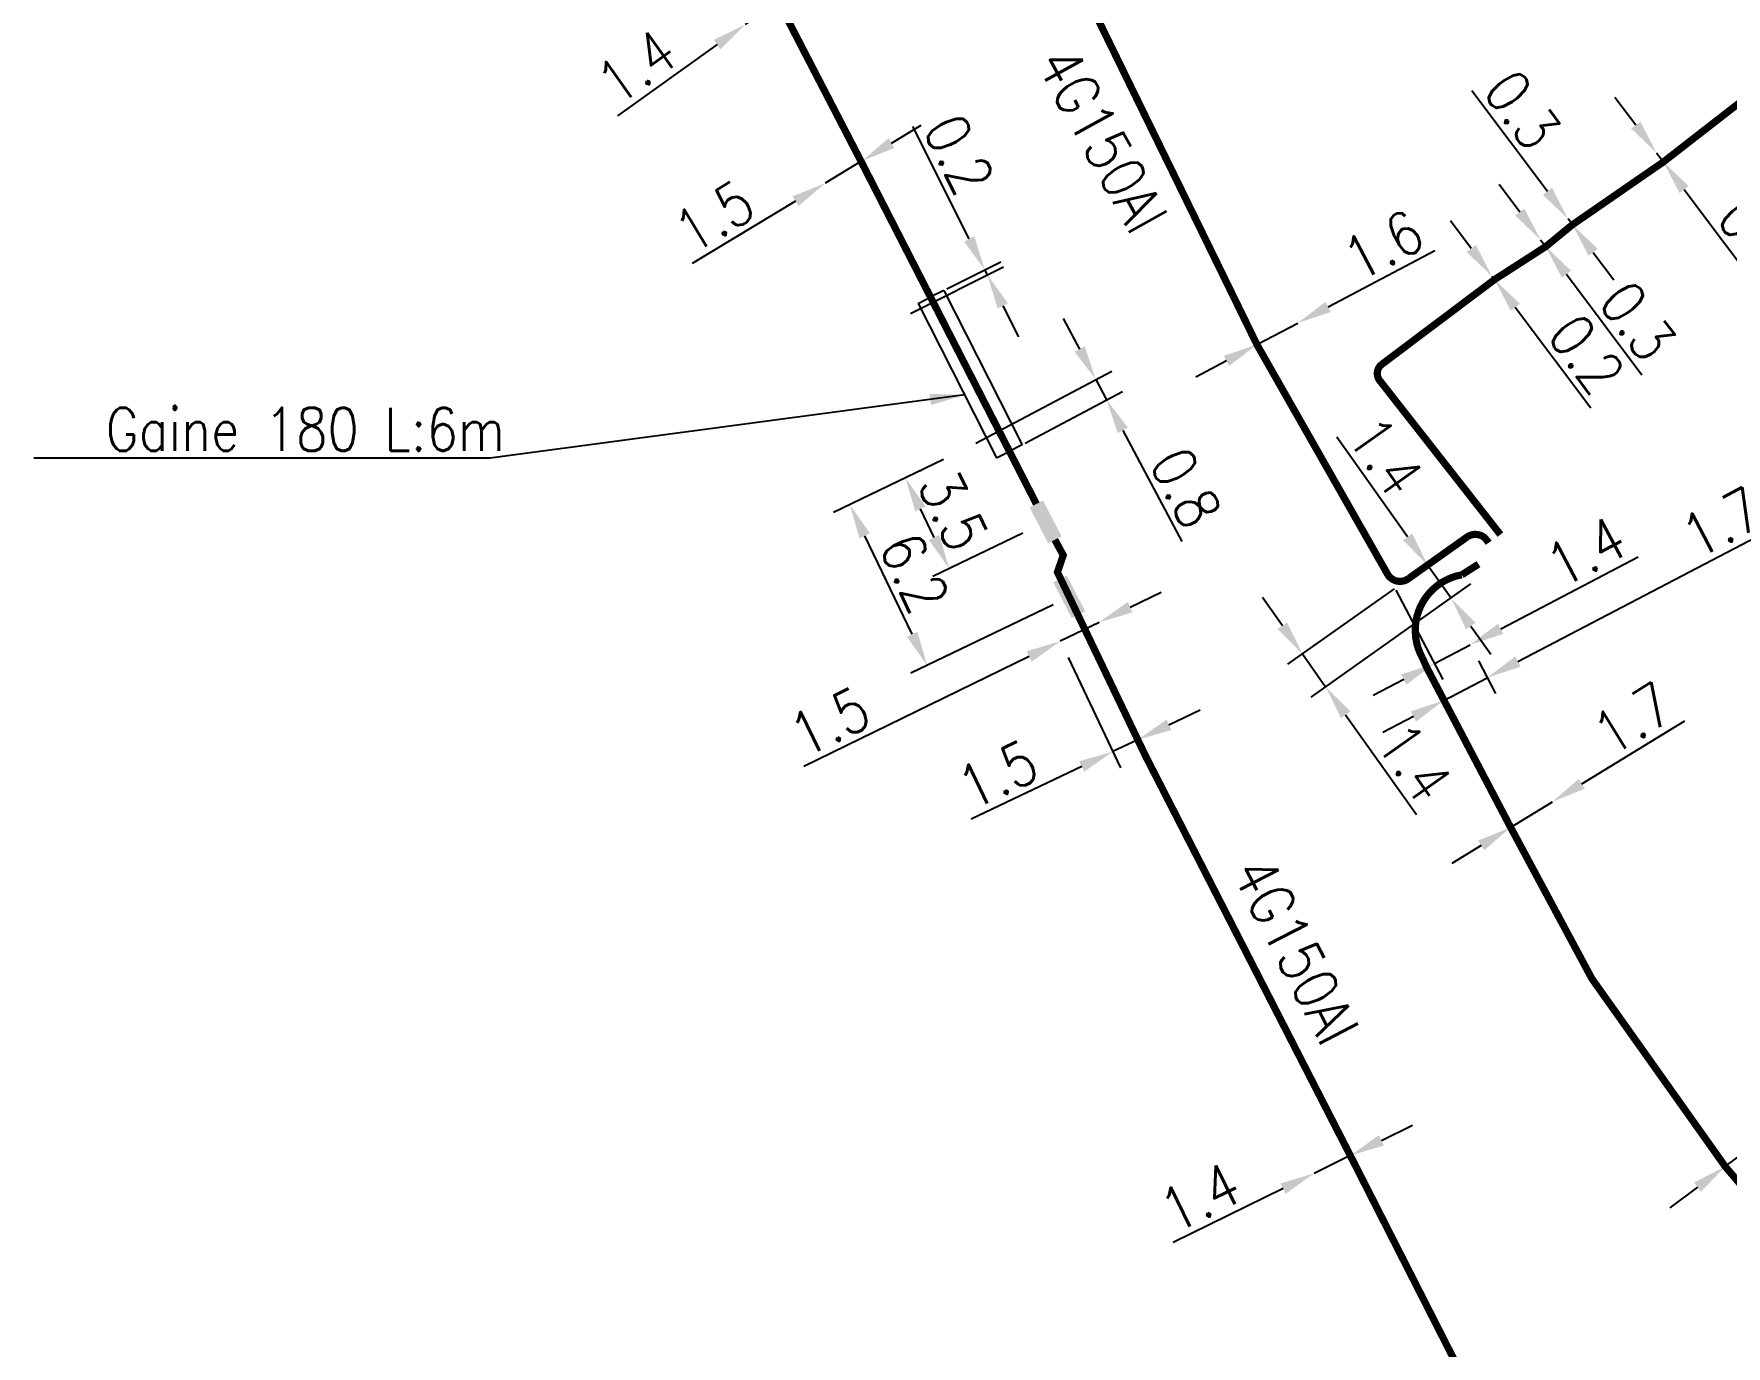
# Model space of a CAD drawing. Header units: millimetres. Extents: x 80000 to 81010, y 144000 to 145002.
# Drawn here: x 80552.3 to 80611.1, y 144571 to 144616.6 of the extents above; entities that cross this region are included whole.
import ezdxf
from ezdxf.enums import TextEntityAlignment as Align

# ---------------------------------------------------------------- set-up
doc = ezdxf.new("R2010")
doc.units = ezdxf.units.MM
doc.header["$PDMODE"] = 34
doc.linetypes.add('B_ST_AL', pattern=[2000, 1000, 1000])
doc.linetypes.add('B_ST_CU', pattern=[2000, 1000, 1000])
doc.layers.get('0').update_dxf_attribs({"linetype": 'CONTINUOUS'})
doc.layers.get('Defpoints').update_dxf_attribs({"linetype": 'CONTINUOUS'})
for name, color, linetype in [('B_100', 3, 'CONTINUOUS'), ('B_300', 7, 'CONTINUOUS'), ('B_400', 7, 'CONTINUOUS')]:
    doc.layers.add(name, color=color, linetype=linetype)
doc.styles.add('M_ROMANS', font='ROMANS.shx', dxfattribs={"width": 0.75})
doc.styles.get("Standard").update_dxf_attribs({"font": 'romans.shx', "width": 0.85})
doc.dimstyles.get("Standard").update_dxf_attribs({"dimtxt": 1.5, "dimasz": 1.2, "dimexe": 0.625, "dimexo": 0.625, "dimgap": 0.25, "dimtad": 1, "dimdec": 1, "dimzin": 0, "dimdsep": 46, "dimtxsty": 'Standard', "dimcen": -0.5, "dimadec": 0, "dimazin": 0, "dimtfac": 1, "dimtdec": 1, "dimtmove": 0, "dimatfit": 3, "dimfxl": 0, "dimtolj": 1, "dimtzin": 0, "dimarcsym": 0})

# ---------------------------------------------------------------- blocks, each defined once
blk = doc.blocks.new('*D563')
at = {"layer": 'B_100', "color": 0, "linetype": 'Continuous', "lineweight": -2, "transparency": 16777216}
for p, q in [((80607.952, 144613.454), (80607.231, 144614.414)), ((80608.672, 144612.494), (80608.912, 144612.174)), ((80608.172, 144612.119), (80608.172, 144612.119)), ((80608.412, 144611.799), (80608.412, 144611.799)), ((80609.632, 144611.215), (80612.293, 144607.67))]:
    blk.add_line(p, q, dxfattribs=at)
at = {"layer": 'B_100', "color": 0, "linetype": 'Continuous', "transparency": 16777216}
for points in [[(80608.112, 144613.574), (80607.792, 144613.334), (80608.672, 144612.494)], [(80609.792, 144611.335), (80609.472, 144611.095), (80608.912, 144612.174)]]:
    blk.add_solid(points, dxfattribs=at)
at = {"layer": 'Defpoints', "color": 0, "linetype": 'Continuous', "transparency": 16777216}
for p in [(80608.672, 144612.494), (80608.912, 144612.174), (80608.912, 144612.174)]:
    blk.add_point(p, dxfattribs=at)
at = {"layer": 'B_100', "color": 0, "linetype": 'Continuous', "transparency": 16777216, "insert": (80612.123, 144609.563), "char_height": 1.5, "attachment_point": 5, "rotation": 306.88754}
blk.add_mtext('\\A1;0.4', dxfattribs=at)
blk = doc.blocks.new('*D564')
at = {"layer": 'B_100', "color": 0, "linetype": 'Continuous', "lineweight": -2, "transparency": 16777216}
for p, q in [((80604.884, 144611.152), (80602.26, 144614.648)), ((80605.754, 144609.992), (80605.604, 144610.192)), ((80606.475, 144609.032), (80607.195, 144608.073))]:
    blk.add_line(p, q, dxfattribs=at)
at = {"layer": 'B_100', "color": 0, "linetype": 'Continuous', "transparency": 16777216}
for points in [[(80605.044, 144611.272), (80604.724, 144611.032), (80605.604, 144610.192)], [(80606.635, 144609.152), (80606.315, 144608.912), (80605.754, 144609.992)]]:
    blk.add_solid(points, dxfattribs=at)
at = {"layer": 'Defpoints', "color": 0, "linetype": 'Continuous', "transparency": 16777216}
for p in [(80605.604, 144610.192), (80605.604, 144610.192), (80605.754, 144609.992)]:
    blk.add_point(p, dxfattribs=at)
at = {"layer": 'B_100', "color": 0, "linetype": 'Continuous', "transparency": 16777216, "insert": (80604.012, 144613.98), "char_height": 1.5, "attachment_point": 5, "rotation": 306.88754}
blk.add_mtext('\\A1;0.3', dxfattribs=at)
blk = doc.blocks.new('*D565')
at = {"layer": 'B_100', "color": 0, "linetype": 'Continuous', "lineweight": -2, "transparency": 16777216}
for p, q in [((80602.237, 144609.165), (80601.517, 144610.125)), ((80602.957, 144608.206), (80603.047, 144608.086)), ((80603.768, 144607.126), (80606.392, 144603.63))]:
    blk.add_line(p, q, dxfattribs=at)
at = {"layer": 'B_100', "color": 0, "linetype": 'Continuous', "transparency": 16777216}
for points in [[(80602.397, 144609.286), (80602.077, 144609.045), (80602.957, 144608.206)], [(80603.928, 144607.246), (80603.608, 144607.006), (80603.047, 144608.086)]]:
    blk.add_solid(points, dxfattribs=at)
at = {"layer": 'Defpoints', "color": 0, "linetype": 'Continuous', "transparency": 16777216}
for p in [(80602.957, 144608.206), (80603.047, 144608.086), (80603.047, 144608.086)]:
    blk.add_point(p, dxfattribs=at)
at = {"layer": 'B_100', "color": 0, "linetype": 'Continuous', "transparency": 16777216, "insert": (80606.24, 144605.498), "char_height": 1.5, "attachment_point": 5, "rotation": 306.88754}
blk.add_mtext('\\A1;0.2', dxfattribs=at)
blk = doc.blocks.new('*D566')
at = {"layer": 'B_100', "color": 0, "linetype": 'Continuous', "lineweight": -2, "transparency": 16777216}
for p, q in [((80603.924, 144610.432), (80603.204, 144611.391)), ((80604.645, 144609.472), (80604.825, 144609.232)), ((80605.545, 144608.272), (80608.169, 144604.776))]:
    blk.add_line(p, q, dxfattribs=at)
at = {"layer": 'B_100', "color": 0, "linetype": 'Continuous', "transparency": 16777216}
for points in [[(80604.084, 144610.552), (80603.764, 144610.312), (80604.645, 144609.472)], [(80605.705, 144608.392), (80605.385, 144608.152), (80604.825, 144609.232)]]:
    blk.add_solid(points, dxfattribs=at)
at = {"layer": 'Defpoints', "color": 0, "linetype": 'Continuous', "transparency": 16777216}
for p in [(80604.645, 144609.472), (80604.825, 144609.232), (80604.825, 144609.232)]:
    blk.add_point(p, dxfattribs=at)
at = {"layer": 'B_100', "color": 0, "linetype": 'Continuous', "transparency": 16777216, "insert": (80608.017, 144606.644), "char_height": 1.5, "attachment_point": 5, "rotation": 306.88754}
blk.add_mtext('\\A1;0.3', dxfattribs=at)
blk = doc.blocks.new('B_300_03')
at = {"color": 0, "linetype": 'Continuous'}
blk.add_solid([(-1, 0.75), (-1, 0), (1, 0.75), (1, 0)], dxfattribs=at)
at = {"color": 0, "linetype": 'Continuous', "style": 'M_ROMANS', "width": 0.75, "flags": 3}
for tag, p in [('DEF_LEG', (0, -4.25)), ('DEF_COUP', (0, -6.75)), ('DEF_TYPE', (0, -9.25))]:
    blk.add_attdef(tag, text='', height=1.2, dxfattribs=at).set_placement(p, align=Align.MIDDLE)
blk = doc.blocks.new('*D1200')
at = {"layer": 'B_400', "color": 0, "linetype": 'Continuous', "lineweight": -2, "transparency": 16777216}
for p, q in [((80588.637, 144605.674), (80588.075, 144606.734)), ((80585.024, 144602.402), (80589.751, 144604.906)), ((80586.742, 144602.407), (80590.125, 144604.199)), ((80589.198, 144604.613), (80589.573, 144603.907)), ((80590.135, 144602.846), (80592.181, 144598.983))]:
    blk.add_line(p, q, dxfattribs=at)
at = {"layer": 'B_400', "color": 0, "linetype": 'Continuous', "transparency": 16777216}
for points in [[(80588.813, 144605.767), (80588.46, 144605.58), (80589.198, 144604.613)], [(80590.312, 144602.94), (80589.958, 144602.753), (80589.573, 144603.907)]]:
    blk.add_solid(points, dxfattribs=at)
at = {"layer": 'Defpoints', "color": 0, "linetype": 'Continuous', "transparency": 16777216}
for p in [(80589.573, 144603.907), (80584.471, 144602.109), (80586.19, 144602.114)]:
    blk.add_point(p, dxfattribs=at)
at = {"layer": 'B_400', "color": 0, "linetype": 'Continuous', "transparency": 16777216, "insert": (80592.323, 144600.853), "char_height": 1.5, "attachment_point": 5, "rotation": 297.91599}
blk.add_mtext('\\A1;0.8', dxfattribs=at)
blk = doc.blocks.new('*D1201')
at = {"layer": 'B_400', "color": 0, "linetype": 'Continuous', "lineweight": -2, "transparency": 16777216}
for p, q in [((80584.801, 144609.498), (80582.839, 144613.404)), ((80582.762, 144606.908), (80585.987, 144608.527)), ((80584.026, 144607.766), (80585.898, 144608.706)), ((80585.429, 144608.247), (80585.339, 144608.425)), ((80585.967, 144607.174), (80586.506, 144606.102))]:
    blk.add_line(p, q, dxfattribs=at)
at = {"layer": 'B_400', "color": 0, "linetype": 'Continuous', "transparency": 16777216}
for points in [[(80584.979, 144609.588), (80584.622, 144609.408), (80585.339, 144608.425)], [(80586.146, 144607.264), (80585.788, 144607.084), (80585.429, 144608.247)]]:
    blk.add_solid(points, dxfattribs=at)
at = {"layer": 'Defpoints', "color": 0, "linetype": 'Continuous', "transparency": 16777216}
for p in [(80585.339, 144608.425), (80583.468, 144607.486), (80582.204, 144606.627)]:
    blk.add_point(p, dxfattribs=at)
at = {"layer": 'B_400', "color": 0, "linetype": 'Continuous', "transparency": 16777216, "insert": (80584.444, 144612.436), "char_height": 1.5, "attachment_point": 5, "rotation": 296.65987}
blk.add_mtext('\\A1;0.2', dxfattribs=at)
blk = doc.blocks.new('*D1206')
at = {"layer": 'B_100', "color": 0, "linetype": 'Continuous', "lineweight": -2, "transparency": 16777216}
for p, q in [((80579.135, 144618.461), (80580.111, 144619.159)), ((80578.159, 144617.763), (80577.02, 144616.949)), ((80576.043, 144616.252), (80572.585, 144613.781))]:
    blk.add_line(p, q, dxfattribs=at)
at = {"layer": 'B_100', "color": 0, "linetype": 'Continuous', "transparency": 16777216}
for points in [[(80579.019, 144618.624), (80579.251, 144618.298), (80578.159, 144617.763)], [(80575.927, 144616.414), (80576.159, 144616.089), (80577.02, 144616.949)]]:
    blk.add_solid(points, dxfattribs=at)
at = {"layer": 'Defpoints', "color": 0, "linetype": 'Continuous', "transparency": 16777216}
for p in [(80578.159, 144617.763), (80578.159, 144617.763), (80577.02, 144616.949)]:
    blk.add_point(p, dxfattribs=at)
at = {"layer": 'B_100', "color": 0, "linetype": 'Continuous', "transparency": 16777216, "insert": (80573.245, 144615.481), "char_height": 1.5, "attachment_point": 5, "rotation": 35.55004}
blk.add_mtext('\\A1;1.4', dxfattribs=at)
blk = doc.blocks.new('*D1207')
at = {"layer": 'B_100', "color": 0, "linetype": 'Continuous', "lineweight": -2, "transparency": 16777216}
for p, q in [((80582.101, 144612.829), (80583.128, 144613.451)), ((80581.075, 144612.208), (80579.792, 144611.431)), ((80578.765, 144610.81), (80575.181, 144608.641))]:
    blk.add_line(p, q, dxfattribs=at)
at = {"layer": 'B_100', "color": 0, "linetype": 'Continuous', "transparency": 16777216}
for points in [[(80581.998, 144613), (80582.205, 144612.658), (80581.075, 144612.208)], [(80578.661, 144610.981), (80578.869, 144610.639), (80579.792, 144611.431)]]:
    blk.add_solid(points, dxfattribs=at)
at = {"layer": 'Defpoints', "color": 0, "linetype": 'Continuous', "transparency": 16777216}
for p in [(80581.075, 144612.208), (80579.792, 144611.431), (80579.792, 144611.431)]:
    blk.add_point(p, dxfattribs=at)
at = {"layer": 'B_100', "color": 0, "linetype": 'Continuous', "transparency": 16777216, "insert": (80575.942, 144610.27), "char_height": 1.5, "attachment_point": 5, "rotation": 31.18341}
blk.add_mtext('\\A1;1.5', dxfattribs=at)
blk = doc.blocks.new('*D1208')
at = {"layer": 'B_300', "color": 0, "linetype": 'Continuous', "lineweight": -2, "transparency": 16777216}
for p, q in [((80590.389, 144596.703), (80591.468, 144597.229)), ((80589.311, 144596.177), (80587.963, 144595.519)), ((80586.884, 144594.993), (80579.051, 144591.173))]:
    blk.add_line(p, q, dxfattribs=at)
at = {"layer": 'B_300', "color": 0, "linetype": 'Continuous', "transparency": 16777216}
for points in [[(80590.302, 144596.883), (80590.477, 144596.523), (80589.311, 144596.177)], [(80586.796, 144595.173), (80586.972, 144594.814), (80587.963, 144595.519)]]:
    blk.add_solid(points, dxfattribs=at)
at = {"layer": 'Defpoints', "color": 0, "linetype": 'Continuous', "transparency": 16777216}
for p in [(80589.311, 144596.177), (80587.963, 144595.519), (80587.963, 144595.519)]:
    blk.add_point(p, dxfattribs=at)
at = {"layer": 'B_300', "color": 0, "linetype": 'Continuous', "transparency": 16777216, "insert": (80579.956, 144592.727), "char_height": 1.5, "attachment_point": 5, "rotation": 25.9999}
blk.add_mtext('\\A1;1.5', dxfattribs=at)
blk = doc.blocks.new('*D1212')
at = {"layer": 'B_300', "color": 0, "linetype": 'Continuous', "lineweight": -2, "transparency": 16777216}
for p, q in [((80583.077, 144601.437), (80583.146, 144601.47)), ((80583.581, 144599.127), (80583.104, 144600.118)), ((80586.657, 144599.277), (80583.539, 144597.775))]:
    blk.add_line(p, q, dxfattribs=at)
at = {"layer": 'B_300', "color": 0, "linetype": 'Continuous', "transparency": 16777216}
for points in [[(80583.284, 144600.205), (80582.924, 144600.031), (80582.583, 144601.199)], [(80583.761, 144599.214), (80583.401, 144599.04), (80584.102, 144598.046)]]:
    blk.add_solid(points, dxfattribs=at)
at = {"layer": 'Defpoints', "color": 0, "linetype": 'Continuous', "transparency": 16777216}
for p in [(80582.514, 144601.166), (80582.583, 144601.199), (80587.22, 144599.548)]:
    blk.add_point(p, dxfattribs=at)
at = {"layer": 'B_300', "color": 0, "linetype": 'Continuous', "transparency": 16777216, "insert": (80584.243, 144600.057), "char_height": 1.5, "attachment_point": 5, "rotation": 295.72332}
blk.add_mtext('\\A1;3.5', dxfattribs=at)
blk = doc.blocks.new('*D1285')
at = {"layer": 'B_100', "color": 0, "linetype": 'Continuous', "lineweight": -2, "transparency": 16777216}
for p, q in [((80603.859, 144594.811), (80612.724, 144599.456)), ((80602.488, 144594.843), (80603.086, 144593.7)), ((80601.29, 144593.465), (80602.796, 144594.254)), ((80600.982, 144594.053), (80601.581, 144592.911)), ((80600.228, 144592.908), (80599.165, 144592.351))]:
    blk.add_line(p, q, dxfattribs=at)
at = {"layer": 'B_100', "color": 0, "linetype": 'Continuous', "transparency": 16777216}
for points in [[(80603.766, 144594.988), (80603.952, 144594.634), (80602.796, 144594.254)], [(80600.135, 144593.085), (80600.32, 144592.731), (80601.29, 144593.465)]]:
    blk.add_solid(points, dxfattribs=at)
at = {"layer": 'Defpoints', "color": 0, "linetype": 'Continuous', "transparency": 16777216}
for p in [(80602.198, 144595.396), (80600.692, 144594.607), (80602.796, 144594.254)]:
    blk.add_point(p, dxfattribs=at)
at = {"layer": 'B_100', "color": 0, "linetype": 'Continuous', "transparency": 16777216, "insert": (80610.936, 144599.648), "char_height": 1.5, "attachment_point": 5, "rotation": 27.65588}
blk.add_mtext('\\A1;1.7', dxfattribs=at)
blk = doc.blocks.new('*D1286')
at = {"layer": 'B_100', "color": 0, "linetype": 'Continuous', "lineweight": -2, "transparency": 16777216}
for p, q in [((80606.08, 144590.568), (80609.652, 144592.756)), ((80603.607, 144589.053), (80605.056, 144589.941)), ((80602.583, 144588.427), (80601.56, 144587.8))]:
    blk.add_line(p, q, dxfattribs=at)
at = {"layer": 'B_100', "color": 0, "linetype": 'Continuous', "transparency": 16777216}
for points in [[(80605.975, 144590.739), (80606.184, 144590.397), (80605.056, 144589.941)], [(80602.479, 144588.597), (80602.688, 144588.256), (80603.607, 144589.053)]]:
    blk.add_solid(points, dxfattribs=at)
at = {"layer": 'Defpoints', "color": 0, "linetype": 'Continuous', "transparency": 16777216}
for p in [(80605.056, 144589.941), (80605.056, 144589.941), (80603.607, 144589.053)]:
    blk.add_point(p, dxfattribs=at)
at = {"layer": 'B_100', "color": 0, "linetype": 'Continuous', "transparency": 16777216, "insert": (80607.855, 144592.828), "char_height": 1.5, "attachment_point": 5, "rotation": 31.48441}
blk.add_mtext('\\A1;1.7', dxfattribs=at)
blk = doc.blocks.new('*D1287')
at = {"layer": 'B_100', "color": 0, "linetype": 'Continuous', "lineweight": -2, "transparency": 16777216}
for p, q in [((80613.143, 144578.826), (80616.548, 144581.369)), ((80611.059, 144577.271), (80612.181, 144578.108)), ((80610.098, 144576.552), (80609.137, 144575.834))]:
    blk.add_line(p, q, dxfattribs=at)
at = {"layer": 'B_100', "color": 0, "linetype": 'Continuous', "transparency": 16777216}
for points in [[(80613.023, 144578.987), (80613.262, 144578.666), (80612.181, 144578.108)], [(80609.978, 144576.713), (80610.218, 144576.392), (80611.059, 144577.271)]]:
    blk.add_solid(points, dxfattribs=at)
at = {"layer": 'Defpoints', "color": 0, "linetype": 'Continuous', "transparency": 16777216}
for p in [(80612.181, 144578.108), (80612.181, 144578.108), (80611.059, 144577.271)]:
    blk.add_point(p, dxfattribs=at)
at = {"layer": 'B_100', "color": 0, "linetype": 'Continuous', "transparency": 16777216, "insert": (80614.727, 144581.258), "char_height": 1.5, "attachment_point": 5, "rotation": 36.75427}
blk.add_mtext('\\A1;1.4', dxfattribs=at)
blk = doc.blocks.new('*D1306')
at = {"layer": 'B_100', "color": 0, "linetype": 'Continuous', "lineweight": -2, "transparency": 16777216}
for p, q in [((80599.115, 144578.178), (80600.192, 144578.707)), ((80598.038, 144577.649), (80596.781, 144577.032)), ((80595.704, 144576.503), (80591.889, 144574.63))]:
    blk.add_line(p, q, dxfattribs=at)
at = {"layer": 'B_100', "color": 0, "linetype": 'Continuous', "transparency": 16777216}
for points in [[(80599.027, 144578.357), (80599.203, 144577.998), (80598.038, 144577.649)], [(80595.616, 144576.683), (80595.792, 144576.323), (80596.781, 144577.032)]]:
    blk.add_solid(points, dxfattribs=at)
at = {"layer": 'Defpoints', "color": 0, "linetype": 'Continuous', "transparency": 16777216}
for p in [(80598.038, 144577.649), (80596.781, 144577.032), (80596.781, 144577.032)]:
    blk.add_point(p, dxfattribs=at)
at = {"layer": 'B_100', "color": 0, "linetype": 'Continuous', "transparency": 16777216, "insert": (80592.817, 144576.2), "char_height": 1.5, "attachment_point": 5, "rotation": 26.15113}
blk.add_mtext('\\A1;1.4', dxfattribs=at)
blk = doc.blocks.new('*D1307')
at = {"layer": 'B_100', "color": 0, "linetype": 'Continuous', "lineweight": -2, "transparency": 16777216}
for p, q in [((80589.092, 144595.375), (80590.924, 144591.535)), ((80588.232, 144594.955), (80590.06, 144591.123)), ((80591.738, 144592.616), (80592.821, 144593.133)), ((80590.655, 144592.099), (80589.791, 144591.687)), ((80588.708, 144591.171), (80584.872, 144589.341))]:
    blk.add_line(p, q, dxfattribs=at)
at = {"layer": 'B_100', "color": 0, "linetype": 'Continuous', "transparency": 16777216}
for points in [[(80591.652, 144592.797), (80591.824, 144592.436), (80590.655, 144592.099)], [(80588.621, 144591.351), (80588.794, 144590.99), (80589.791, 144591.687)]]:
    blk.add_solid(points, dxfattribs=at)
at = {"layer": 'Defpoints', "color": 0, "linetype": 'Continuous', "transparency": 16777216}
for p in [(80588.823, 144595.939), (80587.963, 144595.52), (80589.791, 144591.687)]:
    blk.add_point(p, dxfattribs=at)
at = {"layer": 'B_100', "color": 0, "linetype": 'Continuous', "transparency": 16777216, "insert": (80585.79, 144590.887), "char_height": 1.5, "attachment_point": 5, "rotation": 25.5005}
blk.add_mtext('\\A1;1.5', dxfattribs=at)
blk = doc.blocks.new('*D1308')
at = {"layer": 'B_300', "color": 0, "linetype": 'Continuous', "lineweight": -2, "transparency": 16777216}
for p, q in [((80583.911, 144601.839), (80580.085, 144599.996)), ((80582.819, 144595.762), (80581.169, 144599.186)), ((80587.713, 144596.788), (80582.776, 144594.41))]:
    blk.add_line(p, q, dxfattribs=at)
at = {"layer": 'B_300', "color": 0, "linetype": 'Continuous', "transparency": 16777216}
for points in [[(80581.349, 144599.273), (80580.989, 144599.099), (80580.648, 144600.267)], [(80582.999, 144595.849), (80582.638, 144595.675), (80583.339, 144594.681)]]:
    blk.add_solid(points, dxfattribs=at)
at = {"layer": 'Defpoints', "color": 0, "linetype": 'Continuous', "transparency": 16777216}
for p in [(80584.474, 144602.11), (80580.648, 144600.267), (80588.276, 144597.06)]:
    blk.add_point(p, dxfattribs=at)
at = {"layer": 'B_300', "color": 0, "linetype": 'Continuous', "transparency": 16777216, "insert": (80582.895, 144597.908), "char_height": 1.5, "attachment_point": 5, "rotation": 295.72332}
blk.add_mtext('\\A1;6.2', dxfattribs=at)
blk = doc.blocks.new('*D1613')
at = {"layer": 'B_100', "color": 0, "linetype": 'Continuous', "lineweight": -2, "transparency": 16777216}
for p, q in [((80597.269, 144607.136), (80600.971, 144609.098)), ((80594.795, 144605.825), (80596.209, 144606.574)), ((80593.735, 144605.262), (80592.675, 144604.7))]:
    blk.add_line(p, q, dxfattribs=at)
at = {"layer": 'B_100', "color": 0, "linetype": 'Continuous', "transparency": 16777216}
for points in [[(80597.176, 144607.313), (80597.363, 144606.959), (80596.209, 144606.574)], [(80593.641, 144605.439), (80593.829, 144605.086), (80594.795, 144605.825)]]:
    blk.add_solid(points, dxfattribs=at)
at = {"layer": 'Defpoints', "color": 0, "linetype": 'Continuous', "transparency": 16777216}
for p in [(80596.209, 144606.574), (80596.209, 144606.574), (80594.795, 144605.825)]:
    blk.add_point(p, dxfattribs=at)
at = {"layer": 'B_100', "color": 0, "linetype": 'Continuous', "transparency": 16777216, "insert": (80599.182, 144609.282), "char_height": 1.5, "attachment_point": 5, "rotation": 27.93093}
blk.add_mtext('\\A1;1.6', dxfattribs=at)
blk = doc.blocks.new('*D1619')
at = {"layer": 'B_100', "color": 0, "linetype": 'Continuous', "lineweight": -2, "transparency": 16777216}
for p, q in [((80595.677, 144596.061), (80594.983, 144597.039)), ((80599.564, 144597.346), (80595.861, 144594.72)), ((80602.212, 144597.51), (80596.67, 144593.58)), ((80596.371, 144595.082), (80597.18, 144593.942)), ((80597.874, 144592.963), (80600.333, 144589.496))]:
    blk.add_line(p, q, dxfattribs=at)
at = {"layer": 'B_100', "color": 0, "linetype": 'Continuous', "transparency": 16777216}
for points in [[(80595.84, 144596.176), (80595.514, 144595.945), (80596.371, 144595.082)], [(80598.037, 144593.078), (80597.711, 144592.847), (80597.18, 144593.942)]]:
    blk.add_solid(points, dxfattribs=at)
at = {"layer": 'Defpoints', "color": 0, "linetype": 'Continuous', "transparency": 16777216}
for p in [(80600.074, 144597.708), (80602.722, 144597.872), (80597.18, 144593.942)]:
    blk.add_point(p, dxfattribs=at)
at = {"layer": 'B_100', "color": 0, "linetype": 'Continuous', "transparency": 16777216, "insert": (80600.266, 144591.318), "char_height": 1.5, "attachment_point": 5, "rotation": 305.34436}
blk.add_mtext('\\A1;1.4', dxfattribs=at)
blk = doc.blocks.new('*D1620')
at = {"layer": 'B_100', "color": 0, "linetype": 'Continuous', "lineweight": -2, "transparency": 16777216}
for p, q in [((80603.261, 144595.953), (80608.036, 144598.456)), ((80599.619, 144597.3), (80601.248, 144594.193)), ((80600.958, 144594.746), (80602.198, 144595.396)), ((80599.895, 144594.189), (80598.832, 144593.632))]:
    blk.add_line(p, q, dxfattribs=at)
at = {"layer": 'B_100', "color": 0, "linetype": 'Continuous', "transparency": 16777216}
for points in [[(80603.168, 144596.13), (80603.353, 144595.776), (80602.198, 144595.396)], [(80599.802, 144594.366), (80599.988, 144594.012), (80600.958, 144594.746)]]:
    blk.add_solid(points, dxfattribs=at)
at = {"layer": 'Defpoints', "color": 0, "linetype": 'Continuous', "transparency": 16777216}
for p in [(80599.329, 144597.854), (80602.198, 144595.396), (80602.198, 144595.396)]:
    blk.add_point(p, dxfattribs=at)
at = {"layer": 'B_100', "color": 0, "linetype": 'Continuous', "transparency": 16777216, "insert": (80606.221, 144598.634), "char_height": 1.5, "attachment_point": 5, "rotation": 27.65588}
blk.add_mtext('\\A1;1.4', dxfattribs=at)
blk = doc.blocks.new('*D1621')
at = {"layer": 'B_100', "color": 0, "linetype": 'Continuous', "lineweight": -2, "transparency": 16777216}
for p, q in [((80600.027, 144599.148), (80597.569, 144602.615)), ((80601.402, 144598.652), (80600.212, 144597.808)), ((80601.531, 144597.027), (80600.721, 144598.169)), ((80602.212, 144597.51), (80601.021, 144596.666)), ((80602.225, 144596.049), (80602.92, 144595.07))]:
    blk.add_line(p, q, dxfattribs=at)
at = {"layer": 'B_100', "color": 0, "linetype": 'Continuous', "transparency": 16777216}
for points in [[(80600.19, 144599.264), (80599.864, 144599.033), (80600.721, 144598.169)], [(80602.389, 144596.164), (80602.062, 144595.933), (80601.531, 144597.027)]]:
    blk.add_solid(points, dxfattribs=at)
at = {"layer": 'Defpoints', "color": 0, "linetype": 'Continuous', "transparency": 16777216}
for p in [(80601.912, 144599.014), (80602.722, 144597.872), (80601.531, 144597.027)]:
    blk.add_point(p, dxfattribs=at)
at = {"layer": 'B_100', "color": 0, "linetype": 'Continuous', "transparency": 16777216, "insert": (80599.266, 144601.95), "char_height": 1.5, "attachment_point": 5, "rotation": 305.34436}
blk.add_mtext('\\A1;1.4', dxfattribs=at)

msp = doc.modelspace()

# ---------------------------------------------------------------- linework, layer by layer
at = {"layer": 'B_100', "linetype": 'B_ST_AL', "const_width": 0.25, "flags": 128}
for points in [[(80602.841, 144598.94), (80602.772, 144599.044, 0.41349), (80602.071, 144599.126), (80600.074, 144597.708, -0.459648), (80599.329, 144597.854), (80594.795, 144605.825), (80588.546, 144618.616), (80586.441, 144622.396), (80582.702, 144629.621), (80577.824, 144640.588, -0.207706), (80577.82, 144640.987), (80581.579, 144649.86, 0.368568), (80581.384, 144650.479), (80574.969, 144654.492), (80574.122, 144655.044, -0.350158), (80573.928, 144655.669), (80573.928, 144655.669)], [(80639.851, 144635.6), (80639.851, 144635.6), (80637.93, 144634.189), (80632.426, 144629.767), (80628.78, 144626.881), (80626.128, 144624.961), (80618.133, 144619.338), (80608.912, 144612.174), (80605.754, 144609.992), (80604.825, 144609.232), (80603.047, 144608.086), (80599.125, 144605.137, 0.412977), (80599.061, 144604.576), (80603.25, 144599.227), (80603.25, 144599.227)]]:
    msp.add_lwpolyline(points, format="xyb", dxfattribs=at)
at = {"layer": 'B_100', "linetype": 'B_ST_CU', "const_width": 0.25, "flags": 128}
for points in [[(80577.46, 144619.061), (80578.159, 144617.763), (80581.042, 144612.195), (80587.132, 144600.291)], [(80587.774, 144599.046), (80588.066, 144598.507), (80587.864, 144597.92), (80588.276, 144597.06)]]:
    msp.add_lwpolyline(points, dxfattribs=at)
at = {"layer": 'B_100', "linetype": 'B_ST_AL', "flags": 128}
for points in [[(80602.491, 144598.198, 0.25, 0.25, 0), (80601.909, 144597.828, 0.25, 0.25, 0.516118), (80600.542, 144594.943, 0.25, 0.25, 0), (80600.692, 144594.607, 0.25, 0.25, 0), (80603.607, 144589.053, 0.25, 0.25, 0), (80606.427, 144583.8, 0.25, 0.25, 0), (80611.059, 144577.271, 0.25, 0.25, 0), (80615.288, 144572.311, 0.25, 0.25, 0), (80623.132, 144562.981, 0.25, 0.25, 0), (80623.426, 144562.681, 0.25, 0.25, 0), (80615.504, 144556.128, 0.25, 0.25, 0), (80612.799, 144559.477, 0.25, 0.25, 0), (80609.843, 144559.477, 0.25, 0.25, 0), (80607.56, 144559.113, 0.25, 0.25, 0), (80598.888, 144549.564, 0.25, 0.25, 0), (80591.919, 144541.843, 0.25, 0.25, 0.414214), (80591.955, 144541.137, 0.25, 0.25, 0), (80593.267, 144539.952, 0, 0, 0)], [(80592.932, 144539.581, 0.25, 0.25, 0), (80586.855, 144545.067, 0.25, 0.25, 0), (80584.796, 144546.882, 0.25, 0.25, -0.403835), (80584.74, 144547.574, 0.25, 0.25, 0), (80585.796, 144548.862, 0.25, 0.25, 0), (80597.175, 144563.226, 0.25, 0.25, 0), (80599.29, 144565.458, 0.25, 0.25, 0), (80601.612, 144568.43, 0.25, 0.25, 0.229702), (80602.12, 144569.624, 0.25, 0.25, 0), (80598.038, 144577.649, 0.25, 0.25, 0), (80590.924, 144591.535, 0.25, 0.25, 0), (80588.276, 144597.06, 0, 0, 0)]]:
    msp.add_lwpolyline(points, format="xyseb", dxfattribs=at)
at = {"layer": 'B_400', "color": 7, "linetype": 'CONTINUOUS'}
for p, q in [((80583.914, 144607.712), (80583.468, 144607.486)), ((80583.914, 144607.712), (80586.636, 144602.34)), ((80583.022, 144607.26), (80583.468, 144607.486)), ((80583.022, 144607.26), (80585.744, 144601.888)), ((80586.636, 144602.34), (80586.19, 144602.114)), ((80585.744, 144601.888), (80586.19, 144602.114))]:
    msp.add_line(p, q, dxfattribs=at)

# ---------------------------------------------------------------- block references
at = {"layer": 'B_300', "linetype": 'ByBlock', "rotation": 297.2766742207633}
for p, xscale, yscale, zscale in [((80587.22, 144599.548), 0.7, 0.7, 0.7), ((80588.043, 144596.939), 0.7000000000000002, 0.7000000000000002, 0.7000000000000002)]:
    msp.add_blockref('B_300_03', p, dxfattribs=dict(at, xscale=xscale, yscale=yscale, zscale=zscale))

# ---------------------------------------------------------------- texts
at = {"layer": 'B_100', "linetype": 'Continuous', "width": 0.85}
for rotation, p in [(298.88357, (80589.425, 144612.946)), (297.29131, (80596.147, 144584.782))]:
    msp.add_text('4G150Al', height=1.5, rotation=rotation, dxfattribs=at).set_placement(p, align=Align.MIDDLE)
at = {"layer": 'B_400', "linetype": 'Continuous', "insert": (80568.682, 144603.632), "char_height": 1.5, "attachment_point": 3}
msp.add_mtext('Gaine 180 L:6m', dxfattribs=at)

# ---------------------------------------------------------------- dimensions: what is measured, and where the dimension line sits
at = {"layer": 'B_100', "linetype": 'Continuous'}
for base, p1, p2, angle, picture, middle in [((80578.159, 144617.763), (80577.02, 144616.949), (80578.159, 144617.763), 215.55004, '*D1206', (80573.826, 144614.667)), ((80579.792, 144611.431), (80581.075, 144612.208), (80579.792, 144611.431), 31.18341, '*D1207', (80576.46, 144609.415)), ((80596.209, 144606.574), (80594.795, 144605.825), (80596.209, 144606.574), 207.93093, '*D1613', (80599.65, 144608.398))]:
    dim = msp.add_linear_dim(base=base, p1=p1, p2=p2, angle=angle, dimstyle='Standard', dxfattribs=at)
    dim.commit()
    dim.dimension.update_dxf_attribs({"geometry": picture, "text_midpoint": middle, "dimtype": 160})
for base, p1, p2, text, picture, middle in [((80605.604, 144610.192), (80605.754, 144609.992), (80605.604, 144610.192), '0.3', '*D564', (80604.012, 144613.98)), ((80608.912, 144612.174), (80608.672, 144612.494), (80608.912, 144612.174), '0.4', '*D563', (80612.123, 144609.563)), ((80604.825, 144609.232), (80604.645, 144609.472), (80604.825, 144609.232), '0.3', '*D566', (80608.017, 144606.644)), ((80603.047, 144608.086), (80602.957, 144608.206), (80603.047, 144608.086), '0.2', '*D565', (80606.24, 144605.498))]:
    dim = msp.add_linear_dim(base=base, p1=p1, p2=p2, angle=306.88754, text=text, dimstyle='Standard', dxfattribs=at)
    dim.commit()
    dim.dimension.update_dxf_attribs({"geometry": picture, "text_midpoint": middle})
for base, p1, p2, angle, picture, middle in [((80601.531, 144597.027), (80601.912, 144599.014), (80602.722, 144597.872), 125.34436, '*D1621', (80598.451, 144601.371)), ((80602.796, 144594.254), (80600.692, 144594.607), (80602.198, 144595.396), 207.65588, '*D1285', (80611.4, 144598.762)), ((80602.198, 144595.396), (80599.329, 144597.854), (80602.198, 144595.396), 207.65588, '*D1620', (80606.685, 144597.748)), ((80597.18, 144593.942), (80600.074, 144597.708), (80602.722, 144597.872), 125.34436, '*D1619', (80599.45, 144590.74)), ((80605.056, 144589.941), (80603.607, 144589.053), (80605.056, 144589.941), 211.48441, '*D1286', (80608.378, 144591.975)), ((80612.181, 144578.108), (80611.059, 144577.271), (80612.181, 144578.108), 216.75427, '*D1287', (80615.326, 144580.457)), ((80596.781, 144577.032), (80598.038, 144577.649), (80596.781, 144577.032), 26.15113, '*D1306', (80593.258, 144575.302))]:
    dim = msp.add_linear_dim(base=base, p1=p1, p2=p2, angle=angle, dimstyle='Standard', override={"dimfxl": 1.25}, dxfattribs=at)
    dim.commit()
    dim.dimension.update_dxf_attribs({"geometry": picture, "text_midpoint": middle, "dimtype": 160})
dim = msp.add_linear_dim(base=(80589.791, 144591.687), p1=(80588.823, 144595.939), p2=(80587.963, 144595.52), angle=25.5005, text='1.5', dimstyle='Standard', override={"dimfxl": 1.25}, dxfattribs=at)
dim.commit()
dim.dimension.update_dxf_attribs({"geometry": '*D1307', "text_midpoint": (80586.221, 144589.984), "dimtype": 160})
at = {"layer": 'B_300', "linetype": 'Continuous'}
dim = msp.add_linear_dim(base=(80580.648, 144600.267), p1=(80588.276, 144597.06), p2=(80584.474, 144602.11), angle=295.72332, dimstyle='Standard', override={"dimfxl": 1.25}, dxfattribs=at)
dim.commit()
dim.dimension.update_dxf_attribs({"geometry": '*D1308', "text_midpoint": (80581.994, 144597.474), "dimtype": 160})
for base, p1, p2, angle, picture, middle in [((80582.583, 144601.199), (80587.22, 144599.548), (80582.514, 144601.166), 295.72332, '*D1212', (80583.342, 144599.623)), ((80587.963, 144595.519), (80589.311, 144596.177), (80587.963, 144595.519), 25.9999, '*D1208', (80580.394, 144591.828))]:
    dim = msp.add_linear_dim(base=base, p1=p1, p2=p2, angle=angle, dimstyle='Standard', dxfattribs=at)
    dim.commit()
    dim.dimension.update_dxf_attribs({"geometry": picture, "text_midpoint": middle, "dimtype": 160})
at = {"layer": 'B_400', "linetype": 'Continuous'}
for base, p1, p2, angle, picture, middle in [((80585.339, 144608.425), (80582.204, 144606.627), (80583.468, 144607.486), 116.65987, '*D1201', (80583.551, 144611.987)), ((80589.573, 144603.907), (80584.471, 144602.109), (80586.19, 144602.114), 297.91599, '*D1200', (80591.439, 144600.385))]:
    dim = msp.add_linear_dim(base=base, p1=p1, p2=p2, angle=angle, dimstyle='Standard', dxfattribs=at)
    dim.commit()
    dim.dimension.update_dxf_attribs({"geometry": picture, "text_midpoint": middle, "dimtype": 160})

# ---------------------------------------------------------------- leaders
at = {"layer": 'B_400', "linetype": 'Continuous', "annotation_type": 0, "has_hookline": 1, "hookline_direction": 1, "text_width": 15.604}
msp.add_leader([(80584.634, 144604.079), (80568.161, 144601.883)], dimstyle='Standard', override={"dimgap": 0.25, "dimtad": 1}, dxfattribs=at)

doc.saveas('drawing.dxf')
